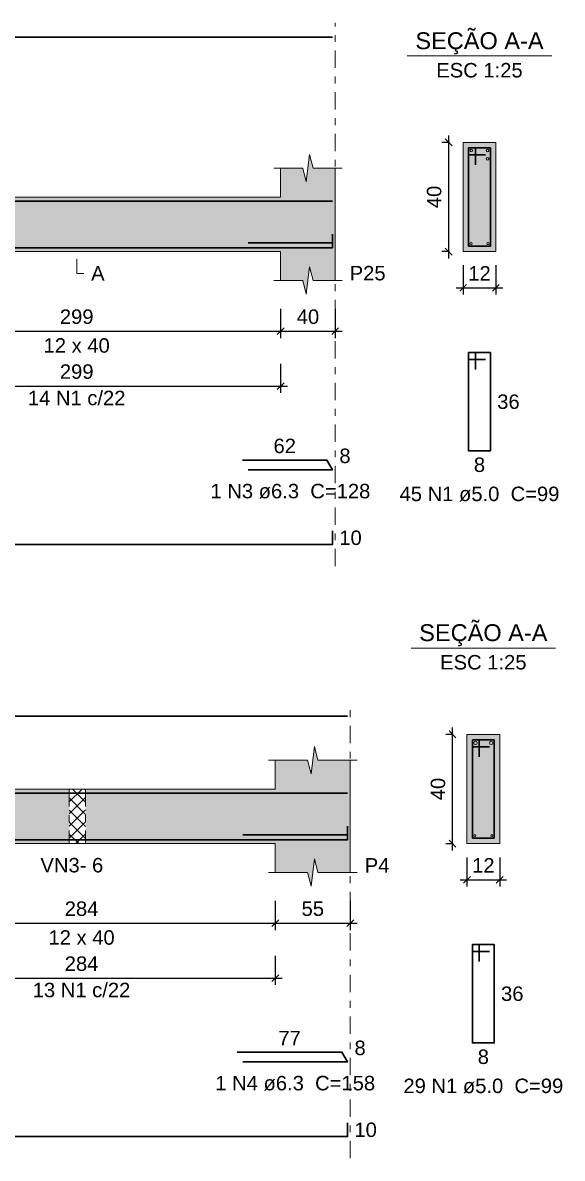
# Model space of a CAD drawing. Header units: millimetres. Extents: x -8 to 605, y -494 to 220.
# Drawn here: x 512.96 to 520.87, y -454.66 to -438.03 of the extents above; entities that cross this region are included whole.
import ezdxf

# ---------------------------------------------------------------- set-up
doc = ezdxf.new("R2010")
doc.units = ezdxf.units.MM
doc.header["$MEASUREMENT"] = 0
doc.linetypes.add('DASHDOT', pattern=[2.54, 1.27, -0.635, 0, -0.635])
doc.linetypes.add('NULL', pattern=[0])
for name, color, linetype, lineweight in [('Descrição da armadura', 7, 'Continuous', 0), ('DT-Barras na forma', 7, 'Continuous', 30), ('DT-Barras no corte', 5, 'Continuous', 5), ('DT-Barras rebatidas', 7, 'Continuous', 30), ('DT-Cotas', 7, 'Continuous', 5), ('DT-Forma', 5, 'Continuous', 5), ('DT-Hachura forma vigas', 252, 'Continuous', 5), ('DT-Hachura intersecção vigas', 9, 'Continuous', 5), ('DT-Hachura seção vigas', 252, 'Continuous', 5), ('DT-Pontilhado', 9, 'DASHDOT', 5), ('DT-Textos', 7, 'Continuous', 5), ('Textos armaduras', 7, 'Continuous', 0)]:
    doc.layers.add(name, color=color, linetype=linetype, lineweight=lineweight)
doc.styles.add('Arial', font='arial.ttf')
doc.dimstyles.new('UM_25.000000', dxfattribs={"dimtxt": 0.18, "dimasz": 0.1, "dimexe": 0.1, "dimexo": 0.2, "dimgap": 0, "dimtad": 1, "dimtih": 1, "dimtoh": 1, "dimdec": 1, "dimlfac": 25, "dimzin": 0, "dimdsep": 46, "dimtxsty": 'Standard', "dimcen": 0.09, "dimdle": 0.1, "dimadec": 1, "dimazin": 2, "dimtfac": 1, "dimtdec": 4, "dimtofl": 0, "dimtmove": 0, "dimatfit": 3, "dimfxl": 1, "dimtolj": 1, "dimarcsym": 0})
doc.dimstyles.new('UM_50.000000', dxfattribs={"dimtxt": 0.18, "dimasz": 0.1, "dimexe": 0.1, "dimexo": 0.2, "dimgap": 0, "dimtad": 1, "dimtih": 1, "dimtoh": 1, "dimdec": 1, "dimlfac": 50, "dimzin": 0, "dimdsep": 46, "dimtxsty": 'Standard', "dimcen": 0.09, "dimdle": 0.1, "dimadec": 1, "dimazin": 2, "dimtfac": 1, "dimtdec": 4, "dimtofl": 0, "dimtmove": 0, "dimatfit": 3, "dimfxl": 1, "dimtolj": 1, "dimarcsym": 0})

# ---------------------------------------------------------------- blocks, each defined once
blk = doc.blocks.new('_Oblique')
at = {"color": 0, "linetype": 'ByBlock', "lineweight": -2}
blk.add_line((-0.5, -0.5), (0.5, 0.5), dxfattribs=at)
blk = doc.blocks.new('*D5114')
at = {"layer": 'Defpoints', "color": 0, "transparency": 16777216}
for p in [(510.757, -442.021), (516.737, -442.021), (516.737, -442.55)]:
    blk.add_point(p, dxfattribs=at)
at = {"layer": 'DT-Cotas', "color": 0, "lineweight": -2, "transparency": 16777216}
for p, q in [((510.757, -442.221), (510.757, -442.65)), ((516.737, -442.221), (516.737, -442.65)), ((510.657, -442.55), (516.837, -442.55))]:
    blk.add_line(p, q, dxfattribs=at)
at = {"layer": 'DT-Cotas', "color": 0, "lineweight": -2, "transparency": 16777216, "xscale": 0.1, "yscale": 0.1, "zscale": 0.1, "rotation": 180}
blk.add_blockref('_Oblique', (510.757, -442.55), dxfattribs=at)
at = {"layer": 'DT-Cotas', "color": 0, "lineweight": -2, "transparency": 16777216, "xscale": 0.1, "yscale": 0.1, "zscale": 0.1}
blk.add_blockref('_Oblique', (516.737, -442.55), dxfattribs=at)
at = {"layer": 'DT-Cotas', "color": 7, "transparency": 16777216, "insert": (513.747, -442.339), "char_height": 0.2118, "attachment_point": 5, "rotation": 0.0057, "style": 'Arial'}
blk.add_mtext('\\A1;299', dxfattribs=at)
blk = doc.blocks.new('*D5115')
at = {"layer": 'Defpoints', "color": 0, "transparency": 16777216}
for p in [(516.737, -442.021), (517.537, -442.021), (517.537, -442.55)]:
    blk.add_point(p, dxfattribs=at)
at = {"layer": 'DT-Cotas', "color": 0, "lineweight": -2, "transparency": 16777216}
for p, q in [((516.737, -442.221), (516.737, -442.65)), ((517.537, -442.221), (517.537, -442.65)), ((516.637, -442.55), (517.637, -442.55))]:
    blk.add_line(p, q, dxfattribs=at)
at = {"layer": 'DT-Cotas', "color": 0, "lineweight": -2, "transparency": 16777216, "xscale": 0.1, "yscale": 0.1, "zscale": 0.1, "rotation": 180}
blk.add_blockref('_Oblique', (516.737, -442.55), dxfattribs=at)
at = {"layer": 'DT-Cotas', "color": 0, "lineweight": -2, "transparency": 16777216, "xscale": 0.1, "yscale": 0.1, "zscale": 0.1}
blk.add_blockref('_Oblique', (517.537, -442.55), dxfattribs=at)
at = {"layer": 'DT-Cotas', "color": 7, "transparency": 16777216, "insert": (517.137, -442.339), "char_height": 0.2118, "attachment_point": 5, "rotation": 0.0057, "style": 'Arial'}
blk.add_mtext('\\A1;40', dxfattribs=at)
blk = doc.blocks.new('*D5117')
at = {"layer": 'Defpoints', "color": 0, "transparency": 16777216}
for p in [(519.2, -439.785), (519.412, -439.785), (519.412, -441.385)]:
    blk.add_point(p, dxfattribs=at)
at = {"layer": 'DT-Cotas', "color": 0, "lineweight": -2, "transparency": 16777216}
for p, q in [((519.212, -439.785), (519.1, -439.785)), ((519.2, -441.485), (519.2, -439.685)), ((519.212, -441.385), (519.1, -441.385))]:
    blk.add_line(p, q, dxfattribs=at)
at = {"layer": 'DT-Cotas', "color": 0, "lineweight": -2, "transparency": 16777216, "xscale": 0.1, "yscale": 0.1, "zscale": 0.1}
for p, rotation in [((519.2, -439.785), 90), ((519.2, -441.385), 270)]:
    blk.add_blockref('_Oblique', p, dxfattribs=dict(at, rotation=rotation))
at = {"layer": 'DT-Cotas', "color": 7, "transparency": 16777216, "insert": (518.988, -440.585), "char_height": 0.2118, "attachment_point": 5, "rotation": 90, "style": 'Arial'}
blk.add_mtext('\\A1;40', dxfattribs=at)
blk = doc.blocks.new('*D5118')
at = {"layer": 'Defpoints', "color": 0, "transparency": 16777216}
for p in [(519.412, -441.385), (519.892, -441.385), (519.892, -441.915)]:
    blk.add_point(p, dxfattribs=at)
at = {"layer": 'DT-Cotas', "color": 0, "lineweight": -2, "transparency": 16777216}
for p, q in [((519.412, -441.585), (519.412, -442.015)), ((519.892, -441.585), (519.892, -442.015)), ((519.312, -441.915), (519.992, -441.915))]:
    blk.add_line(p, q, dxfattribs=at)
at = {"layer": 'DT-Cotas', "color": 0, "lineweight": -2, "transparency": 16777216, "xscale": 0.1, "yscale": 0.1, "zscale": 0.1, "rotation": 180}
blk.add_blockref('_Oblique', (519.412, -441.915), dxfattribs=at)
at = {"layer": 'DT-Cotas', "color": 0, "lineweight": -2, "transparency": 16777216, "xscale": 0.1, "yscale": 0.1, "zscale": 0.1}
blk.add_blockref('_Oblique', (519.892, -441.915), dxfattribs=at)
at = {"layer": 'DT-Cotas', "color": 7, "transparency": 16777216, "insert": (519.652, -441.703), "char_height": 0.2118, "attachment_point": 5, "rotation": 0.0057, "style": 'Arial'}
blk.add_mtext('\\A1;12', dxfattribs=at)
blk = doc.blocks.new('*D5122')
at = {"layer": 'Defpoints', "color": 0, "transparency": 16777216}
for p in [(510.757, -442.826), (516.737, -442.826), (516.737, -443.355)]:
    blk.add_point(p, dxfattribs=at)
at = {"layer": 'DT-Cotas', "color": 0, "lineweight": -2, "transparency": 16777216}
for p, q in [((510.757, -443.026), (510.757, -443.455)), ((516.737, -443.026), (516.737, -443.455)), ((510.657, -443.355), (516.837, -443.355))]:
    blk.add_line(p, q, dxfattribs=at)
at = {"layer": 'DT-Cotas', "color": 0, "lineweight": -2, "transparency": 16777216, "xscale": 0.1, "yscale": 0.1, "zscale": 0.1, "rotation": 180}
blk.add_blockref('_Oblique', (510.757, -443.355), dxfattribs=at)
at = {"layer": 'DT-Cotas', "color": 0, "lineweight": -2, "transparency": 16777216, "xscale": 0.1, "yscale": 0.1, "zscale": 0.1}
blk.add_blockref('_Oblique', (516.737, -443.355), dxfattribs=at)
at = {"layer": 'DT-Cotas', "color": 7, "transparency": 16777216, "insert": (513.747, -443.143), "char_height": 0.2118, "attachment_point": 5, "rotation": 0.0057, "style": 'Arial'}
blk.add_mtext('\\A1;299', dxfattribs=at)
blk = doc.blocks.new('*D5158')
at = {"layer": 'Defpoints', "color": 0, "transparency": 16777216}
for p in [(510.978, -450.689), (516.658, -450.689), (516.658, -451.219)]:
    blk.add_point(p, dxfattribs=at)
at = {"layer": 'DT-Cotas', "color": 0, "lineweight": -2, "transparency": 16777216}
for p, q in [((510.978, -450.889), (510.978, -451.319)), ((516.658, -450.889), (516.658, -451.319)), ((510.878, -451.219), (516.758, -451.219))]:
    blk.add_line(p, q, dxfattribs=at)
at = {"layer": 'DT-Cotas', "color": 0, "lineweight": -2, "transparency": 16777216, "xscale": 0.1, "yscale": 0.1, "zscale": 0.1, "rotation": 180}
blk.add_blockref('_Oblique', (510.978, -451.219), dxfattribs=at)
at = {"layer": 'DT-Cotas', "color": 0, "lineweight": -2, "transparency": 16777216, "xscale": 0.1, "yscale": 0.1, "zscale": 0.1}
blk.add_blockref('_Oblique', (516.658, -451.219), dxfattribs=at)
at = {"layer": 'DT-Cotas', "color": 7, "transparency": 16777216, "insert": (513.818, -451.007), "char_height": 0.2118, "attachment_point": 5, "rotation": 0.0057, "style": 'Arial'}
blk.add_mtext('\\A1;284', dxfattribs=at)
blk = doc.blocks.new('*D5159')
at = {"layer": 'Defpoints', "color": 0, "transparency": 16777216}
for p in [(516.658, -450.689), (517.758, -450.689), (517.758, -451.219)]:
    blk.add_point(p, dxfattribs=at)
at = {"layer": 'DT-Cotas', "color": 0, "lineweight": -2, "transparency": 16777216}
for p, q in [((516.658, -450.889), (516.658, -451.319)), ((517.758, -450.889), (517.758, -451.319)), ((516.558, -451.219), (517.858, -451.219))]:
    blk.add_line(p, q, dxfattribs=at)
at = {"layer": 'DT-Cotas', "color": 0, "lineweight": -2, "transparency": 16777216, "xscale": 0.1, "yscale": 0.1, "zscale": 0.1, "rotation": 180}
blk.add_blockref('_Oblique', (516.658, -451.219), dxfattribs=at)
at = {"layer": 'DT-Cotas', "color": 0, "lineweight": -2, "transparency": 16777216, "xscale": 0.1, "yscale": 0.1, "zscale": 0.1}
blk.add_blockref('_Oblique', (517.758, -451.219), dxfattribs=at)
at = {"layer": 'DT-Cotas', "color": 7, "transparency": 16777216, "insert": (517.208, -451.007), "char_height": 0.2118, "attachment_point": 5, "rotation": 0.0057, "style": 'Arial'}
blk.add_mtext('\\A1;55', dxfattribs=at)
blk = doc.blocks.new('*D5160')
at = {"layer": 'Defpoints', "color": 0, "transparency": 16777216}
for p in [(519.256, -448.454), (519.468, -448.454), (519.468, -450.054)]:
    blk.add_point(p, dxfattribs=at)
at = {"layer": 'DT-Cotas', "color": 0, "lineweight": -2, "transparency": 16777216}
for p, q in [((519.256, -450.154), (519.256, -448.354)), ((519.268, -448.454), (519.156, -448.454)), ((519.268, -450.054), (519.156, -450.054))]:
    blk.add_line(p, q, dxfattribs=at)
at = {"layer": 'DT-Cotas', "color": 0, "lineweight": -2, "transparency": 16777216, "xscale": 0.1, "yscale": 0.1, "zscale": 0.1}
for p, rotation in [((519.256, -448.454), 90), ((519.256, -450.054), 270)]:
    blk.add_blockref('_Oblique', p, dxfattribs=dict(at, rotation=rotation))
at = {"layer": 'DT-Cotas', "color": 7, "transparency": 16777216, "insert": (519.044, -449.254), "char_height": 0.2118, "attachment_point": 5, "rotation": 90, "style": 'Arial'}
blk.add_mtext('\\A1;40', dxfattribs=at)
blk = doc.blocks.new('*D5161')
at = {"layer": 'Defpoints', "color": 0, "transparency": 16777216}
for p in [(519.468, -450.054), (519.948, -450.054), (519.948, -450.583)]:
    blk.add_point(p, dxfattribs=at)
at = {"layer": 'DT-Cotas', "color": 0, "lineweight": -2, "transparency": 16777216}
for p, q in [((519.468, -450.254), (519.468, -450.683)), ((519.948, -450.254), (519.948, -450.683)), ((519.368, -450.583), (520.048, -450.583))]:
    blk.add_line(p, q, dxfattribs=at)
at = {"layer": 'DT-Cotas', "color": 0, "lineweight": -2, "transparency": 16777216, "xscale": 0.1, "yscale": 0.1, "zscale": 0.1, "rotation": 180}
blk.add_blockref('_Oblique', (519.468, -450.583), dxfattribs=at)
at = {"layer": 'DT-Cotas', "color": 0, "lineweight": -2, "transparency": 16777216, "xscale": 0.1, "yscale": 0.1, "zscale": 0.1}
blk.add_blockref('_Oblique', (519.948, -450.583), dxfattribs=at)
at = {"layer": 'DT-Cotas', "color": 7, "transparency": 16777216, "insert": (519.708, -450.371), "char_height": 0.2118, "attachment_point": 5, "rotation": 0.0057, "style": 'Arial'}
blk.add_mtext('\\A1;12', dxfattribs=at)
blk = doc.blocks.new('*D5163')
at = {"layer": 'Defpoints', "color": 0, "transparency": 16777216}
for p in [(510.978, -451.494), (516.658, -451.494), (516.658, -452.023)]:
    blk.add_point(p, dxfattribs=at)
at = {"layer": 'DT-Cotas', "color": 0, "lineweight": -2, "transparency": 16777216}
for p, q in [((510.978, -451.694), (510.978, -452.123)), ((516.658, -451.694), (516.658, -452.123)), ((510.878, -452.023), (516.758, -452.023))]:
    blk.add_line(p, q, dxfattribs=at)
at = {"layer": 'DT-Cotas', "color": 0, "lineweight": -2, "transparency": 16777216, "xscale": 0.1, "yscale": 0.1, "zscale": 0.1, "rotation": 180}
blk.add_blockref('_Oblique', (510.978, -452.023), dxfattribs=at)
at = {"layer": 'DT-Cotas', "color": 0, "lineweight": -2, "transparency": 16777216, "xscale": 0.1, "yscale": 0.1, "zscale": 0.1}
blk.add_blockref('_Oblique', (516.658, -452.023), dxfattribs=at)
at = {"layer": 'DT-Cotas', "color": 7, "transparency": 16777216, "insert": (513.818, -451.812), "char_height": 0.2118, "attachment_point": 5, "rotation": 0.0057, "style": 'Arial'}
blk.add_mtext('\\A1;284', dxfattribs=at)

msp = doc.modelspace()

# ---------------------------------------------------------------- hatches: boundary and pattern name
at = {"layer": 'DT-Hachura forma vigas', "linetype": 'Continuous'}
for points in [[(517.5366, -441.8091), (517.5366, -441.3855), (517.5366, -440.5855), (517.5366, -440.1619), (517.2116, -440.1619), (517.1616, -439.9619), (517.1116, -440.3619), (517.0616, -440.1619), (516.7366, -440.1619), (516.7366, -440.5855), (510.7566, -440.5855), (510.7566, -440.1619), (510.4316, -440.1619), (510.3816, -439.9619), (510.3316, -440.3619), (510.2816, -440.1619), (509.9566, -440.1619), (509.9566, -440.5855), (505.0368, -440.5855), (505.0368, -440.1619), (504.7118, -440.1619), (504.6618, -439.9619), (504.6118, -440.3619), (504.5618, -440.1619), (504.2368, -440.1619), (504.2368, -440.5855), (499.1368, -440.5855), (499.1368, -440.1619), (498.8118, -440.1619), (498.7618, -439.9619), (498.7118, -440.3619), (498.6618, -440.1619), (498.3368, -440.1619), (498.3368, -440.5855), (495.6166, -440.5855), (495.6166, -441.3855), (498.3368, -441.3855), (498.3368, -441.8091), (498.6618, -441.8091), (498.7118, -442.0091), (498.7618, -441.6091), (498.8118, -441.8091), (499.1368, -441.8091), (499.1368, -441.3855), (504.2368, -441.3855), (504.2368, -441.8091), (504.5618, -441.8091), (504.6118, -442.0091), (504.6618, -441.6091), (504.7118, -441.8091), (505.0368, -441.8091), (505.0368, -441.3855), (509.9566, -441.3855), (509.9566, -441.8091), (510.2816, -441.8091), (510.3316, -442.0091), (510.3816, -441.6091), (510.4316, -441.8091), (510.7566, -441.8091), (510.7566, -441.3855), (516.7366, -441.3855), (516.7366, -441.8091), (517.0616, -441.8091), (517.1116, -442.0091), (517.1616, -441.6091), (517.2116, -441.8091), (517.5366, -441.8091)], [(510.9778, -450.0537), (513.6376, -450.0537), (513.6376, -449.2537), (510.9778, -449.2537), (510.9778, -448.8301), (510.6528, -448.8301), (510.6028, -448.6301), (510.5528, -449.0301), (510.5028, -448.8301), (510.1778, -448.8301), (510.1778, -449.2537), (508.3376, -449.2537), (508.3376, -450.0537), (510.1778, -450.0537), (510.1778, -450.4773), (510.5028, -450.4773), (510.5528, -450.6773), (510.6028, -450.2773), (510.6528, -450.4773), (510.9778, -450.4773), (510.9778, -450.0537)], [(517.7578, -450.4773), (517.7578, -450.0537), (517.7578, -449.2537), (517.7578, -448.8301), (517.2828, -448.8301), (517.2328, -448.6301), (517.1828, -449.0301), (517.1328, -448.8301), (516.6578, -448.8301), (516.6578, -449.2537), (513.8776, -449.2537), (513.8776, -450.0537), (516.6578, -450.0537), (516.6578, -450.4773), (517.1328, -450.4773), (517.1828, -450.6773), (517.2328, -450.2773), (517.2828, -450.4773), (517.7578, -450.4773)]]:
    msp.add_hatch(color=252, dxfattribs=at).paths.add_polyline_path(points)
at = {"layer": 'DT-Hachura intersecção vigas', "linetype": 'Continuous'}
h = msp.add_hatch(dxfattribs=at)
h.set_pattern_fill('ANSI37', color=9, style=0)
h.set_pattern_definition([(45, (491.48074, -487.50912), (-0.08838835, 0.08838835), []), (135, (491.48074, -487.50912), (-0.08838835, -0.08838835), [])])
h.paths.add_polyline_path([(513.6376, -450.0537), (513.8776, -450.0537), (513.8776, -449.2537), (513.6376, -449.2537), (513.6376, -450.0537)])
at = {"layer": 'DT-Hachura seção vigas', "linetype": 'Continuous'}
for points in [[(519.4117, -441.3855), (519.4117, -441.3855), (519.8917, -441.3855), (519.8917, -439.7855), (519.4117, -439.7855), (519.4117, -441.3855)], [(519.468, -450.0537), (519.468, -450.0537), (519.948, -450.0537), (519.948, -448.4537), (519.468, -448.4537), (519.468, -450.0537)]]:
    msp.add_hatch(color=252, dxfattribs=at).paths.add_polyline_path(points)

# ---------------------------------------------------------------- linework, layer by layer
at = {"layer": 'DT-Barras na forma'}
for p, q in [((519.5917, -439.8655), (519.4917, -439.8655)), ((519.4917, -439.8655), (519.4917, -441.3055)), ((519.8117, -439.8655), (519.4917, -439.8655)), ((519.4917, -439.8655), (519.4917, -439.9655)), ((519.5917, -440.1155), (519.5917, -439.8655)), ((519.8117, -441.3055), (519.8117, -439.8655)), ((519.4917, -439.9655), (519.7417, -439.9655)), ((517.4966, -441.2549), (516.2619, -441.2549)), ((519.4917, -441.3055), (519.8117, -441.3055)), ((519.648, -448.5337), (519.548, -448.5337)), ((519.548, -448.5337), (519.548, -449.9737)), ((519.868, -448.5337), (519.548, -448.5337)), ((519.548, -448.5337), (519.548, -448.6337)), ((519.648, -448.7837), (519.648, -448.5337)), ((519.868, -449.9737), (519.868, -448.5337)), ((519.548, -448.6337), (519.798, -448.6337)), ((517.7178, -449.9231), (516.1832, -449.9231)), ((519.548, -449.9737), (519.868, -449.9737))]:
    msp.add_line(p, q, dxfattribs=at)
for points in [[(495.4166, -441.3555), (495.4166, -440.6455), (517.4966, -440.6455)], [(495.4166, -441.3275), (517.4966, -441.3275), (517.4966, -441.1275)], [(503.1176, -449.6037), (503.1176, -449.3162), (517.7178, -449.3162)], [(503.1176, -449.7957), (503.1176, -449.9957), (517.7178, -449.9957), (517.7178, -449.7957)]]:
    msp.add_lwpolyline(points, dxfattribs=at)
at = {"layer": 'DT-Barras no corte'}
for centre, radius in [((519.5317, -439.9055), 0.02), ((519.7717, -439.9055), 0.02), ((519.7717, -440.0255), 0.02), ((519.5277, -441.2695), 0.016), ((519.7757, -441.2695), 0.016), ((519.593, -448.5787), 0.025), ((519.823, -448.5787), 0.025), ((519.584, -449.9377), 0.016), ((519.832, -449.9377), 0.016)]:
    msp.add_circle(centre, radius, dxfattribs=at)
at = {"layer": 'DT-Barras rebatidas'}
for points in [[(495.4166, -438.9551), (495.4166, -438.2451), (517.4966, -438.2451)], [(519.5917, -443.1122), (519.5917, -442.8622), (519.4917, -442.8622), (519.4917, -444.3022), (519.8117, -444.3022), (519.8117, -442.8622), (519.4917, -442.8622), (519.4917, -442.9622), (519.7417, -442.9622)], [(516.2619, -444.5794), (517.4966, -444.5794), (517.414, -444.4363), (516.1793, -444.4363)], [(495.4166, -445.6745), (517.4966, -445.6745), (517.4966, -445.4745)], [(503.1176, -448.4741), (503.1176, -448.1866), (517.7178, -448.1866)], [(519.648, -451.7804), (519.648, -451.5304), (519.548, -451.5304), (519.548, -452.9704), (519.868, -452.9704), (519.868, -451.5304), (519.548, -451.5304), (519.548, -451.6304), (519.798, -451.6304)], [(516.1832, -453.2476), (517.7178, -453.2476), (517.6352, -453.1046), (516.1006, -453.1046)], [(503.1176, -454.1427), (503.1176, -454.3427), (517.7178, -454.3427), (517.7178, -454.1427)]]:
    msp.add_lwpolyline(points, dxfattribs=at)
at = {"layer": 'DT-Forma'}
for p, q in [((519.8917, -439.7855), (519.4117, -439.7855)), ((519.4117, -439.7855), (519.4117, -441.3855)), ((519.8917, -441.3855), (519.8917, -439.7855)), ((517.1116, -440.3619), (517.1616, -439.9619)), ((517.1616, -439.9619), (517.2116, -440.1619)), ((516.6366, -440.1619), (517.0616, -440.1619)), ((516.7366, -440.5855), (516.7366, -440.1619)), ((517.0616, -440.1619), (517.1116, -440.3619)), ((517.2116, -440.1619), (517.6366, -440.1619)), ((517.5366, -440.1619), (517.5366, -440.5855)), ((510.7566, -440.5855), (516.7366, -440.5855)), ((510.7566, -441.3855), (516.7366, -441.3855)), ((516.7366, -441.3855), (516.7366, -441.8091)), ((517.5366, -441.8091), (517.5366, -441.3855)), ((519.4117, -441.3855), (519.8917, -441.3855)), ((517.1116, -442.0091), (517.1616, -441.6091)), ((517.1616, -441.6091), (517.2116, -441.8091)), ((516.6366, -441.8091), (517.0616, -441.8091)), ((517.0616, -441.8091), (517.1116, -442.0091)), ((517.2116, -441.8091), (517.6366, -441.8091)), ((519.948, -448.4537), (519.468, -448.4537)), ((519.468, -448.4537), (519.468, -450.0537)), ((519.948, -450.0537), (519.948, -448.4537)), ((517.1828, -449.0301), (517.2328, -448.6301)), ((517.2328, -448.6301), (517.2828, -448.8301)), ((516.5578, -448.8301), (517.1328, -448.8301)), ((516.6578, -449.2537), (516.6578, -448.8301)), ((517.1328, -448.8301), (517.1828, -449.0301)), ((517.2828, -448.8301), (517.8578, -448.8301)), ((517.7578, -448.8301), (517.7578, -449.2537)), ((510.9778, -449.2537), (513.6376, -449.2537)), ((513.6376, -449.2537), (513.8776, -449.2537)), ((513.8776, -449.2537), (516.6578, -449.2537)), ((510.9778, -450.0537), (513.6376, -450.0537)), ((513.6376, -450.0537), (513.8776, -450.0537)), ((513.8776, -450.0537), (516.6578, -450.0537)), ((516.6578, -450.0537), (516.6578, -450.4773)), ((517.7578, -450.4773), (517.7578, -450.0537)), ((519.468, -450.0537), (519.948, -450.0537)), ((517.1828, -450.6773), (517.2328, -450.2773)), ((517.2328, -450.2773), (517.2828, -450.4773)), ((516.5578, -450.4773), (517.1328, -450.4773)), ((517.1328, -450.4773), (517.1828, -450.6773)), ((517.2828, -450.4773), (517.8578, -450.4773))]:
    msp.add_line(p, q, dxfattribs=at)
at = {"layer": 'DT-Forma', "linetype": 'Continuous'}
for p, q in [((517.5366, -440.5855), (517.5366, -441.3855)), ((517.7578, -449.2537), (517.7578, -450.0537))]:
    msp.add_line(p, q, dxfattribs=at)
at = {"layer": 'DT-Pontilhado', "ltscale": 0.2}
for p, q in [((517.5366, -445.9922), (517.5366, -438.0333)), ((517.7578, -454.6604), (517.7578, -447.9748)), ((513.6376, -449.2537), (513.6376, -450.0537)), ((513.8776, -449.2537), (513.8776, -450.0537))]:
    msp.add_line(p, q, dxfattribs=at)
at = {"layer": 'DT-Textos'}
for p, q in [((518.5927, -438.5206), (520.7107, -438.5206)), ((518.649, -447.1888), (520.767, -447.1888))]:
    msp.add_line(p, q, dxfattribs=at)
msp.add_lwpolyline([(513.7466, -441.4914), (513.7466, -441.7032), (513.8525, -441.7032)], dxfattribs=at)

# ---------------------------------------------------------------- texts
at = {"layer": 'Descrição da armadura', "linetype": 'NULL', "char_height": 0.2118, "attachment_point": 8, "line_spacing_factor": 0.9, "style": 'Arial'}
for s, insert, width in [('14 N1 c/22', (513.7466, -443.6369), 2.86156), ('1 N3 ø6.3  C=128', (516.8797, -445.0028), 4.686721), ('45 N1 ø5.0  C=99', (519.6517, -445.0438), 4.686721), ('13 N1 c/22', (513.8178, -452.3051), 2.86156), ('1 N4 ø6.3  C=158', (516.9502, -453.6713), 4.686721), ('29 N1 ø5.0  C=99', (519.7082, -453.7113), 4.686721)]:
    msp.add_mtext(s, dxfattribs=dict(at, insert=insert, width=width))
at = {"layer": 'DT-Textos', "linetype": 'NULL', "line_spacing_factor": 0.798, "style": 'Arial'}
for s, insert, char_height, width, attachment_point in [('SEÇÃO A-A', (519.6517, -438.4967), 0.2471, 3.760741, 8), ('ESC 1:25', (519.6517, -438.8378), 0.2118, 2.532883, 8), ('A', (513.9587, -441.8088), 0.2118, 0.394865, 7), ('P25', (517.7487, -441.8088), 0.2118, 1.052866, 7), ('12 x 40', (513.7467, -442.8678), 0.2118, 1.940747, 8), ('SEÇÃO A-A', (519.7082, -447.1642), 0.2471, 3.760741, 8), ('ESC 1:25', (519.7082, -447.5063), 0.2118, 2.532883, 8), ('VN3- 6', (513.2156, -450.4773), 0.2118, 1.841627, 7), ('P4', (517.9692, -450.4773), 0.2118, 0.723865, 7), ('12 x 40', (513.8182, -451.5363), 0.2118, 1.940747, 8)]:
    msp.add_mtext(s, dxfattribs=dict(at, insert=insert, char_height=char_height, width=width, attachment_point=attachment_point))
at = {"layer": 'Textos armaduras', "linetype": 'NULL', "char_height": 0.2118, "line_spacing_factor": 0.9, "style": 'Arial'}
for s, insert, width, attachment_point in [('36', (519.9117, -443.4763), 1.058001, 1), ('62', (516.7967, -444.339), 1.058001, 8), ('8', (517.5977, -444.4841), 0.729, 7), ('8', (519.6517, -444.3995), 0.729, 2), ('10', (517.5966, -445.4686), 1.058001, 1), ('36', (519.968, -452.1445), 1.058001, 1), ('77', (516.8679, -453.0073), 1.058001, 8), ('8', (517.8189, -453.1523), 0.729, 7), ('8', (519.708, -453.0677), 0.729, 2), ('10', (517.8178, -454.1368), 1.058001, 1)]:
    msp.add_mtext(s, dxfattribs=dict(at, insert=insert, width=width, attachment_point=attachment_point))

# ---------------------------------------------------------------- dimensions: what is measured, and where the dimension line sits
at = {"layer": 'DT-Cotas'}
for base, p1, p2, picture, middle in [((519.1999, -439.7855), (519.4117, -441.3855), (519.4117, -439.7855), '*D5117', (518.9881, -440.5855)), ((519.2562, -448.4537), (519.468, -450.0537), (519.468, -448.4537), '*D5160', (519.0444, -449.2537))]:
    dim = msp.add_linear_dim(base=base, p1=p1, p2=p2, angle=90, dimstyle='UM_25.000000', override={"dimtxt": 0.2118, "dimasz": 0.1, "dimexe": 0.1, "dimexo": 0.2, "dimtad": 1, "dimtih": 0, "dimtoh": 0, "dimdec": 1, "dimlfac": 25, "dimzin": 8, "dimtxsty": 'Arial', "dimblk": 'Oblique', "dimblk1": 'Oblique', "dimblk2": 'Oblique', "dimsah": 1, "dimdle": 0.1, "dimse1": 0, "dimse2": 0, "dimclrt": 7, "dimadec": 1, "dimazin": 3, "dimtmove": 2, "dimldrblk": 'Oblique'}, dxfattribs=at)
    dim.commit()
    dim.dimension.update_dxf_attribs({"geometry": picture, "text_midpoint": middle, "dimtype": 160, "text_rotation": 90})
for base, p1, p2, dimstyle, override, picture, middle in [((519.8917, -441.915), (519.4117, -441.3855), (519.8917, -441.3855), 'UM_25.000000', {"dimtxt": 0.2118, "dimasz": 0.1, "dimexe": 0.1, "dimexo": 0.2, "dimtad": 1, "dimtih": 0, "dimtoh": 0, "dimdec": 1, "dimlfac": 25, "dimzin": 8, "dimtxsty": 'Arial', "dimblk": 'Oblique', "dimblk1": 'Oblique', "dimblk2": 'Oblique', "dimsah": 1, "dimdle": 0.1, "dimse1": 0, "dimse2": 0, "dimclrt": 7, "dimadec": 1, "dimazin": 3, "dimtmove": 2, "dimldrblk": 'Oblique'}, '*D5118', (519.6517, -441.7032)), ((516.7366, -442.5504), (510.7566, -442.0209), (516.7366, -442.0209), 'UM_50.000000', {"dimtxt": 0.2118, "dimasz": 0.1, "dimexe": 0.1, "dimexo": 0.2, "dimtad": 1, "dimtih": 0, "dimtoh": 0, "dimdec": 1, "dimlfac": 50, "dimzin": 8, "dimtxsty": 'Arial', "dimblk": 'Oblique', "dimblk1": 'Oblique', "dimblk2": 'Oblique', "dimsah": 1, "dimdle": 0.1, "dimse1": 0, "dimse2": 0, "dimclrt": 7, "dimadec": 1, "dimazin": 3, "dimtmove": 2, "dimldrblk": 'Oblique'}, '*D5114', (513.7466, -442.3386)), ((517.5366, -442.5504), (516.7366, -442.0209), (517.5366, -442.0209), 'UM_50.000000', {"dimtxt": 0.2118, "dimasz": 0.1, "dimexe": 0.1, "dimexo": 0.2, "dimtad": 1, "dimtih": 0, "dimtoh": 0, "dimdec": 1, "dimlfac": 50, "dimzin": 8, "dimtxsty": 'Arial', "dimblk": 'Oblique', "dimblk1": 'Oblique', "dimblk2": 'Oblique', "dimsah": 1, "dimdle": 0.1, "dimse1": 0, "dimse2": 0, "dimclrt": 7, "dimadec": 1, "dimazin": 3, "dimtmove": 2, "dimldrblk": 'Oblique'}, '*D5115', (517.1366, -442.3386)), ((516.7366, -443.3552), (510.7566, -442.8257), (516.7366, -442.8257), 'UM_50.000000', {"dimtxt": 0.2118, "dimasz": 0.1, "dimexe": 0.1, "dimexo": 0.2, "dimtad": 1, "dimtih": 0, "dimtoh": 0, "dimdec": 1, "dimlfac": 50, "dimzin": 8, "dimtxsty": 'Arial', "dimblk": 'Oblique', "dimblk1": 'Oblique', "dimblk2": 'Oblique', "dimsah": 1, "dimdle": 0.1, "dimse1": 0, "dimse2": 0, "dimclrt": 7, "dimadec": 1, "dimazin": 3, "dimtmove": 2, "dimldrblk": 'Oblique'}, '*D5122', (513.7466, -443.1434)), ((519.948, -450.5832), (519.468, -450.0537), (519.948, -450.0537), 'UM_25.000000', {"dimtxt": 0.2118, "dimasz": 0.1, "dimexe": 0.1, "dimexo": 0.2, "dimtad": 1, "dimtih": 0, "dimtoh": 0, "dimdec": 1, "dimlfac": 25, "dimzin": 8, "dimtxsty": 'Arial', "dimblk": 'Oblique', "dimblk1": 'Oblique', "dimblk2": 'Oblique', "dimsah": 1, "dimdle": 0.1, "dimse1": 0, "dimse2": 0, "dimclrt": 7, "dimadec": 1, "dimazin": 3, "dimtmove": 2, "dimldrblk": 'Oblique'}, '*D5161', (519.708, -450.3714)), ((516.6578, -451.2186), (510.9778, -450.6891), (516.6578, -450.6891), 'UM_50.000000', {"dimtxt": 0.2118, "dimasz": 0.1, "dimexe": 0.1, "dimexo": 0.2, "dimtad": 1, "dimtih": 0, "dimtoh": 0, "dimdec": 1, "dimlfac": 50, "dimzin": 8, "dimtxsty": 'Arial', "dimblk": 'Oblique', "dimblk1": 'Oblique', "dimblk2": 'Oblique', "dimsah": 1, "dimdle": 0.1, "dimse1": 0, "dimse2": 0, "dimclrt": 7, "dimadec": 1, "dimazin": 3, "dimtmove": 2, "dimldrblk": 'Oblique'}, '*D5158', (513.8178, -451.0068)), ((517.7578, -451.2186), (516.6578, -450.6891), (517.7578, -450.6891), 'UM_50.000000', {"dimtxt": 0.2118, "dimasz": 0.1, "dimexe": 0.1, "dimexo": 0.2, "dimtad": 1, "dimtih": 0, "dimtoh": 0, "dimdec": 1, "dimlfac": 50, "dimzin": 8, "dimtxsty": 'Arial', "dimblk": 'Oblique', "dimblk1": 'Oblique', "dimblk2": 'Oblique', "dimsah": 1, "dimdle": 0.1, "dimse1": 0, "dimse2": 0, "dimclrt": 7, "dimadec": 1, "dimazin": 3, "dimtmove": 2, "dimldrblk": 'Oblique'}, '*D5159', (517.2078, -451.0068)), ((516.6578, -452.0234), (510.9778, -451.4939), (516.6578, -451.4939), 'UM_50.000000', {"dimtxt": 0.2118, "dimasz": 0.1, "dimexe": 0.1, "dimexo": 0.2, "dimtad": 1, "dimtih": 0, "dimtoh": 0, "dimdec": 1, "dimlfac": 50, "dimzin": 8, "dimtxsty": 'Arial', "dimblk": 'Oblique', "dimblk1": 'Oblique', "dimblk2": 'Oblique', "dimsah": 1, "dimdle": 0.1, "dimse1": 0, "dimse2": 0, "dimclrt": 7, "dimadec": 1, "dimazin": 3, "dimtmove": 2, "dimldrblk": 'Oblique'}, '*D5163', (513.8178, -451.8116))]:
    dim = msp.add_linear_dim(base=base, p1=p1, p2=p2, dimstyle=dimstyle, override=override, dxfattribs=at)
    dim.commit()
    dim.dimension.update_dxf_attribs({"geometry": picture, "text_midpoint": middle, "dimtype": 160, "text_rotation": 0.00573})

doc.saveas('drawing.dxf')
